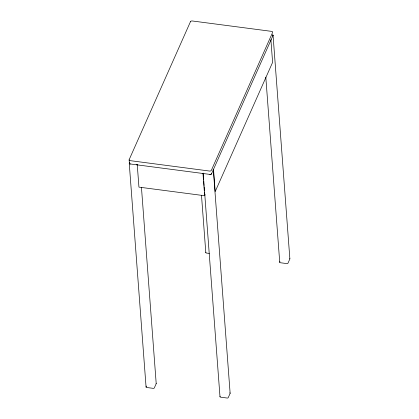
<?xml version="1.0" encoding="UTF-8"?>
<svg xmlns="http://www.w3.org/2000/svg" width="419" height="419" viewBox="0 0 419 419"><rect width="100%" height="100%" fill="white"/><g stroke="black" fill="none" stroke-linecap="round" stroke-linejoin="round"><path stroke-width="0.63" d="M129.633 162.493L129.282 163.279A0.854 0.534 -4.3 0 0 129.874 163.913L210.369 174.461A0.854 0.534 -4.3 0 0 211.422 174.042L273.02 35.416A0.854 0.534 -4.3 0 0 272.58 34.808M137.264 164.877L138.94 187.125L204.65 195.736L205.116 194.688M146.446 386.072L146.095 386.857A0.854 0.534 -4.3 0 0 146.681 387.491L153.254 388.35A0.854 0.534 -4.3 0 0 154.307 387.936L156.172 383.746A0.854 0.534 -4.3 0 0 156.093 383.343M205.949 252.159L205.834 252.421A0.854 0.534 -4.3 0 0 206.42 253.05L209.296 253.427M220.137 396.285L220.022 396.547A0.854 0.534 -4.3 0 0 220.609 397.181L227.182 398.04A0.854 0.534 -4.3 0 0 228.235 397.621L230.094 393.431A0.854 0.534 -4.3 0 0 229.795 392.875M279.992 261.582L279.756 262.105A0.854 0.534 -4.3 0 0 280.348 262.739L286.915 263.598A0.854 0.534 -4.3 0 0 287.973 263.184L289.833 258.994A0.854 0.534 -4.3 0 0 289.759 258.591M273.052 35.264L289.864 258.848M270.925 40.13L272.601 62.373L215.193 191.577L213.517 169.328M265.803 77.133L279.724 262.257M213.318 169.705L230.131 393.284M203.178 173.115L203.665 179.636M203.765 180.935L204.111 185.502M204.205 186.806L204.498 190.713M204.598 192.017L219.985 396.693M202.974 173.492L204.65 195.736M201.487 195.207L205.802 252.568M141.449 187.393L156.203 383.595M129.136 159.838L129.387 163.174M129.251 163.426L146.063 387.009M203.796 173.597A0.854 0.534 -4.3 0 1 203.215 173.272M213.046 169.328A0.854 0.534 -4.3 0 1 213.287 169.852M137.442 164.447A0.854 0.534 -4.3 0 1 136.442 164.772M271.161 39.606A0.854 0.534 -4.3 0 1 270.899 39.873M130.419 163.981A1.425 0.885 -4.3 0 1 129.44 162.928M211.579 173.691A1.425 0.885 -4.3 0 1 209.819 174.388M272.57 34.95A1.425 0.885 -4.3 0 1 272.869 35.762M190.477 21.662L129.188 159.592A1.425 0.885 -4.3 0 0 130.168 160.645L209.568 171.052A1.425 0.885 -4.3 0 0 211.328 170.355L272.617 32.425A1.425 0.885 -4.3 0 0 271.632 31.373L192.232 20.966A1.425 0.885 -4.3 0 0 190.477 21.662"/></g></svg>
